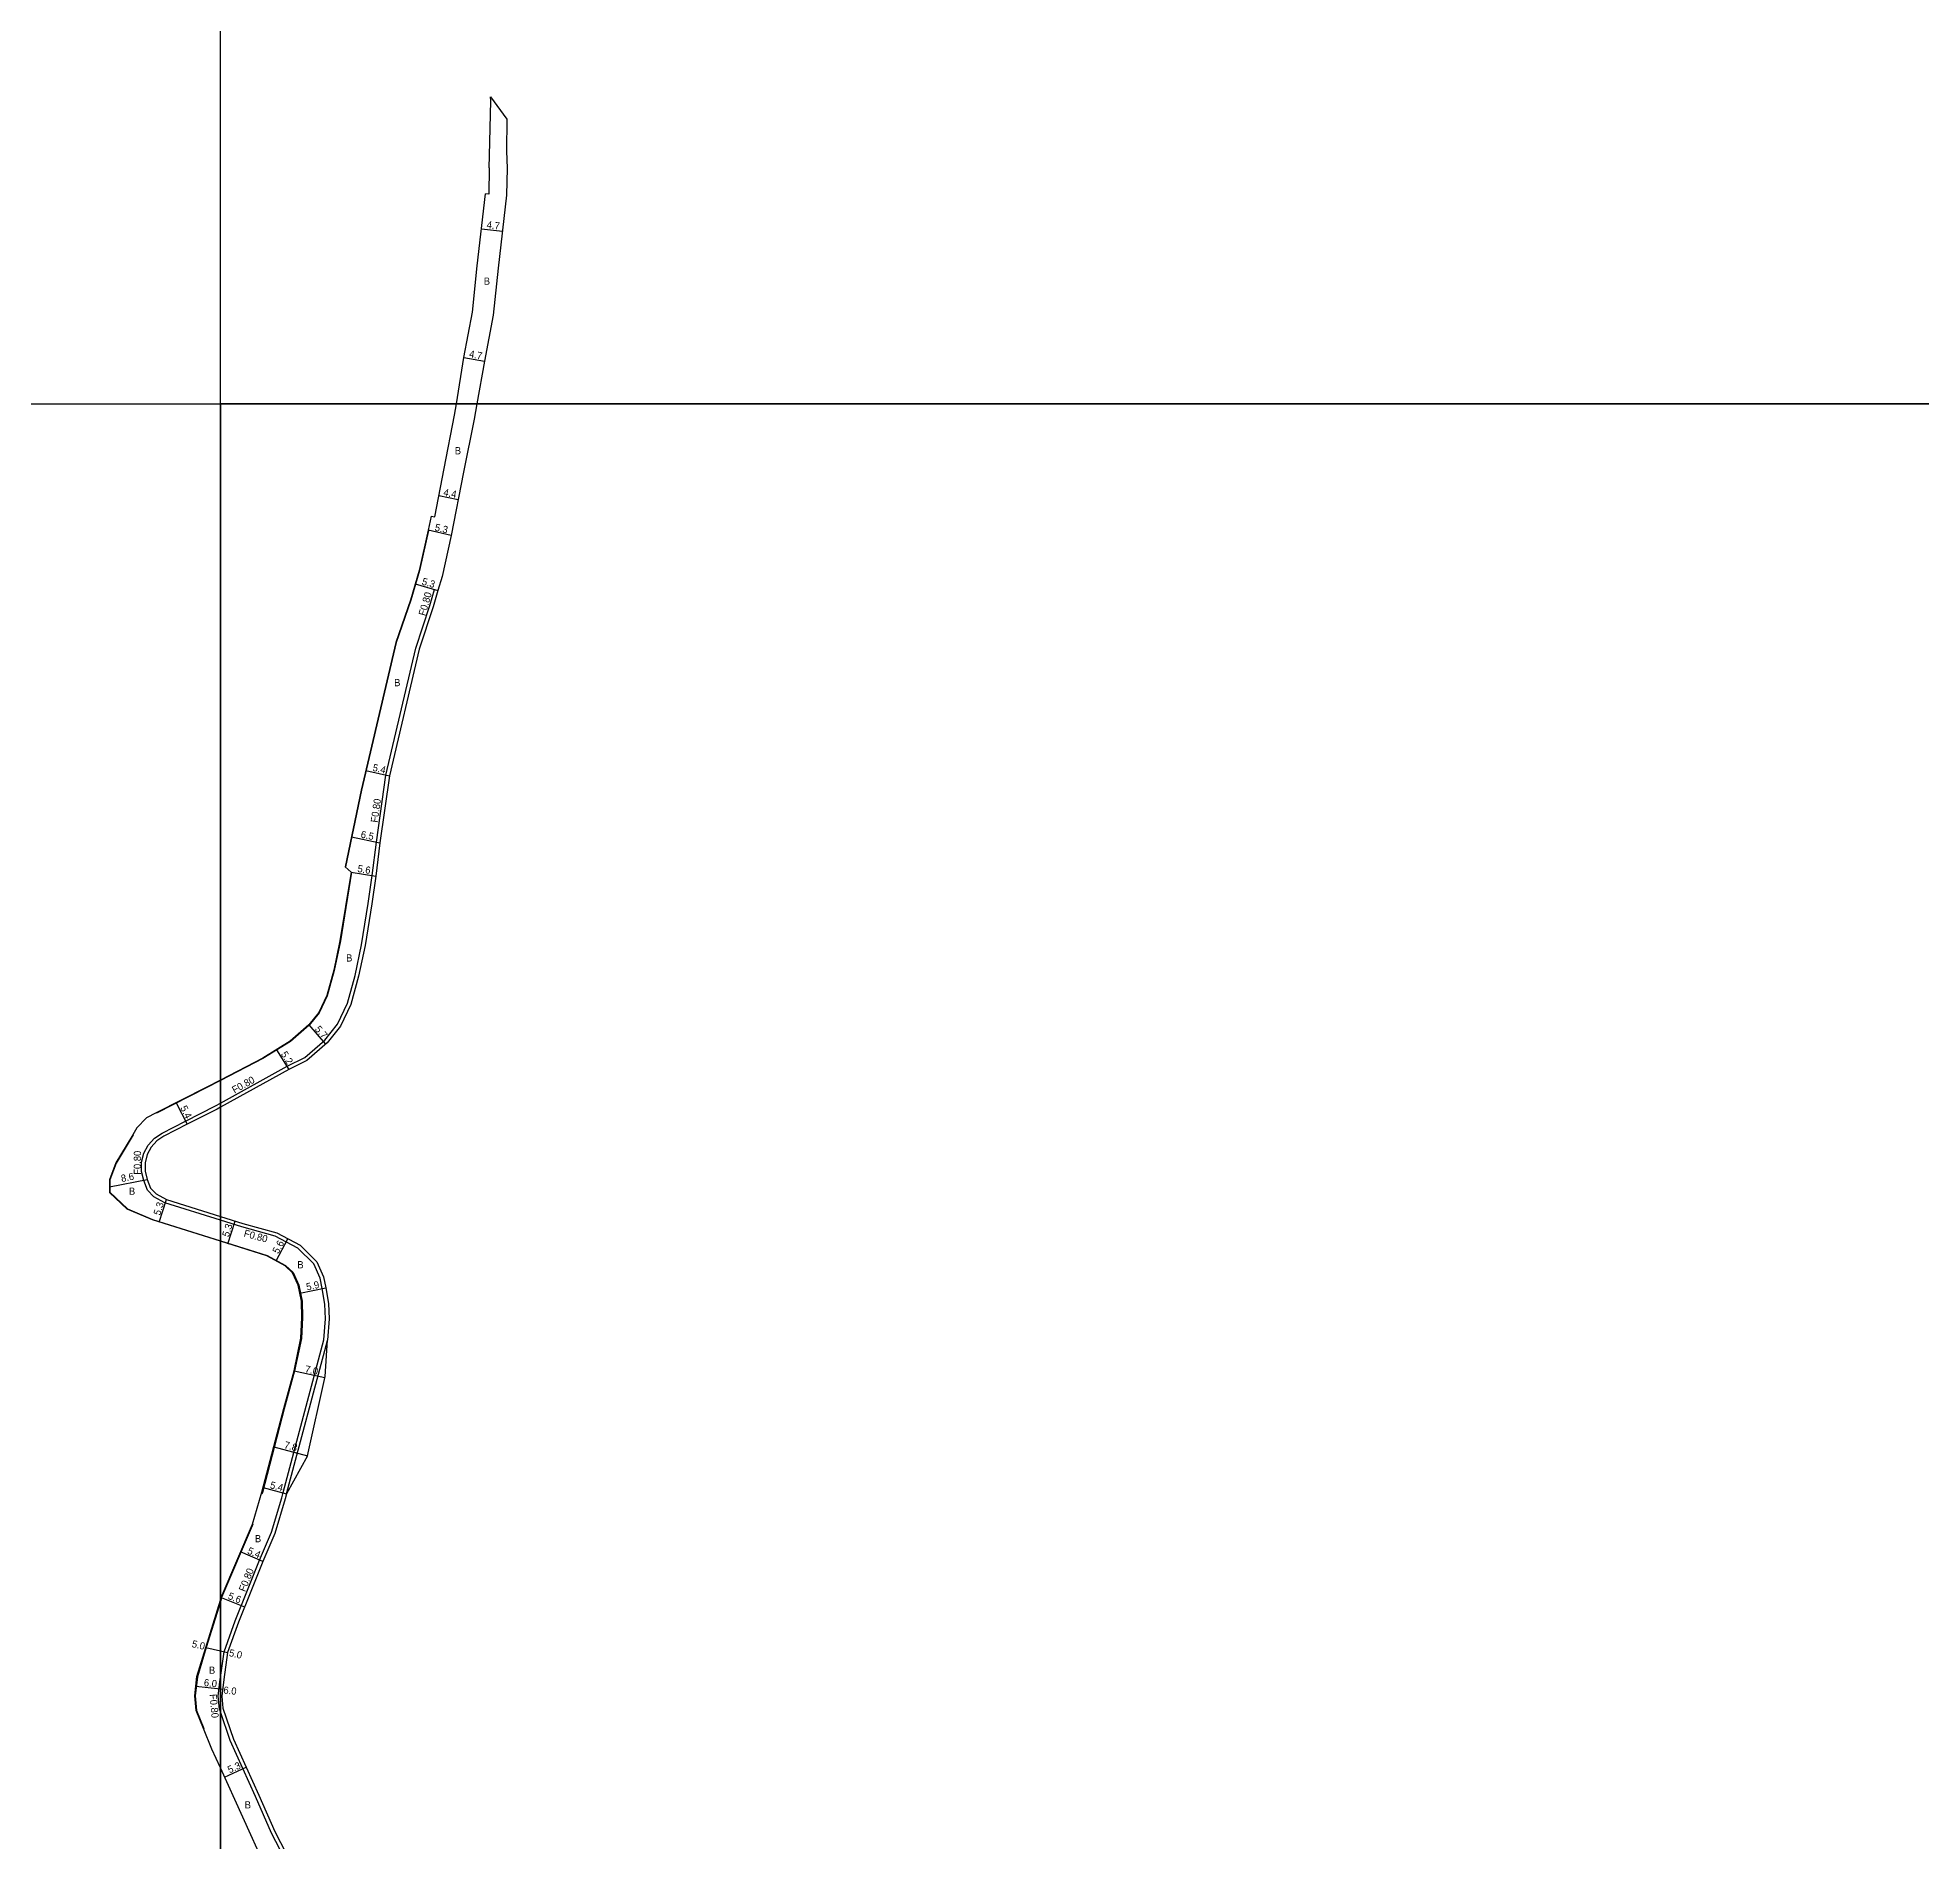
# Model space of a CAD drawing. Header units: metres. Extents: x -8000 to -4000, y -105000 to -102000.
# Drawn here: x -7240.7 to -6820.4, y -102920.8 to -102518.3 of the extents above; entities that cross this region are included whole.
import ezdxf

# ---------------------------------------------------------------- set-up
doc = ezdxf.new("R2010")
doc.units = ezdxf.units.M
doc.header["$LTSCALE"] = 2.5
for name, color, linetype in [('側溝・桝', 7, 'Continuous'), ('図郭', 7, 'Continuous'), ('幅員', 7, 'Continuous'), ('歩道・分離帯・安全施設', 7, 'Continuous'), ('舗装', 7, 'Continuous'), ('道路', 7, 'Continuous')]:
    doc.layers.add(name, color=color, linetype=linetype)
doc.styles.get("Standard").update_dxf_attribs({"font": ''})
doc.styles.get('Standard').set_extended_font_data('@MS PGothic')

msp = doc.modelspace()

# ---------------------------------------------------------------- linework, layer by layer
at = {"layer": '側溝・桝'}
for points in [[(-7200, -102755.98), (-7185.12, -102747.76), (-7181.17, -102745.79), (-7176.73, -102741.94), (-7173.86, -102738.37), (-7171.67, -102733.69), (-7169.95, -102727.5), (-7168.52, -102720.64), (-7167.02, -102711.41), (-7166.12, -102705.23), (-7165.2, -102697.8), (-7163.1, -102682.84), (-7156.43, -102654.51), (-7153.29, -102645.01), (-7152.24, -102641.4), (-7151.47, -102641.63)], [(-7200, -102782.08), (-7212.35, -102778.19), (-7214.81, -102776.84), (-7216.25, -102775.37), (-7217.07, -102773.2), (-7217.56, -102771.24), (-7217.56, -102769.17), (-7217.05, -102767.16), (-7216.08, -102765.33), (-7214.69, -102763.79), (-7213.01, -102762.65), (-7207.77, -102759.99), (-7201.12, -102756.59), (-7200, -102755.98)], [(-7176.94, -102808.78), (-7176.55, -102804.05), (-7176.69, -102800.79), (-7177.26, -102797.29), (-7177.75, -102794.98), (-7179.18, -102791.85), (-7182.71, -102788.33), (-7187.74, -102785.62), (-7195.24, -102783.58), (-7200, -102782.08)], [(-7185.97, -102842.81), (-7176.94, -102808.78)], [(-7185.23, -102843.1), (-7176.14, -102808.91)], [(-7200, -102884.08), (-7199.16, -102878.33), (-7196.73, -102871.47), (-7193.97, -102864.58), (-7191.29, -102857.89), (-7188.61, -102851.68), (-7186.29, -102844.01), (-7185.97, -102842.81)], [(-7200, -102891.78), (-7200.23, -102891.12), (-7200.48, -102888.24), (-7200.05, -102884.44), (-7200, -102884.08)], [(-7184.75, -102926.27), (-7188.57, -102918.81), (-7192.15, -102910.65), (-7197.84, -102898.15), (-7200, -102891.78)]]:
    msp.add_lwpolyline(points, dxfattribs=at)
at = {"layer": '図郭'}
for points in [[(-6400, -102000), (-6400, -102600), (-7200, -102600), (-7200, -102000)], [(-7200, -102600), (-7200, -103200), (-8000, -103200), (-8000, -102600)], [(-6400, -102600), (-6400, -103200), (-7200, -103200), (-7200, -102600)]]:
    msp.add_lwpolyline(points, close=True, dxfattribs=at)
at = {"layer": '幅員'}
for points in [[(-7141.74, -102560.93), (-7137.07, -102561.47)], [(-7145.71, -102589.63), (-7141.09, -102590.51)], [(-7146.94, -102621.39), (-7151.26, -102620.55)], [(-7148.5, -102629.38), (-7153.67, -102628.21)], [(-7156.56, -102640.14), (-7151.47, -102641.63)], [(-7167.57, -102681.75), (-7162.31, -102682.99)], [(-7170.77, -102696.58), (-7164.41, -102697.9)], [(-7170.85, -102704.44), (-7165.32, -102705.34)], [(-7180.27, -102738.53), (-7176.53, -102742.83)], [(-7187.5, -102744.06), (-7184.74, -102748.46)], [(-7209.86, -102755.89), (-7207.41, -102760.7)], [(-7224.74, -102774.64), (-7216.31, -102772.97)], [(-7213.62, -102782.51), (-7212.03, -102777.45)], [(-7198.3, -102787.33), (-7196.71, -102782.27)], [(-7187.58, -102791.16), (-7184.93, -102786.23)], [(-7182.25, -102798.35), (-7176.48, -102797.15)], [(-7183.53, -102815.67), (-7176.7, -102817.17)], [(-7188.09, -102832.67), (-7180.54, -102834.64)], [(-7190.45, -102841.74), (-7185.23, -102843.1)], [(-7190.56, -102858.2), (-7195.49, -102856.09)], [(-7199.8, -102866.23), (-7194.6, -102868.31)], [(-7203.25, -102877.39), (-7200, -102878.15)], [(-7200, -102878.15), (-7198.38, -102878.53)], [(-7205.46, -102886.03), (-7200, -102886.64)], [(-7200, -102886.64), (-7199.5, -102886.69)], [(-7199.08, -102906.28), (-7194.26, -102904.09)]]:
    msp.add_lwpolyline(points, dxfattribs=at)
at = {"layer": '歩道・分離帯・安全施設'}
for points in [[(-7153.57, -102628.23), (-7155.6, -102637.2), (-7157.52, -102643.8), (-7160.76, -102653.26), (-7168.51, -102686.18), (-7172.06, -102703.3)], [(-7170.75, -102704.46), (-7173.24, -102719.77), (-7174.61, -102726.37), (-7176.19, -102732.02), (-7177.96, -102735.81), (-7180.2, -102738.6), (-7184.39, -102742.23), (-7190.5, -102746.05), (-7200, -102750.95)], [(-7200, -102750.95), (-7203.16, -102752.58), (-7214.26, -102758.24)], [(-7219.47, -102763.07), (-7223.24, -102769.33), (-7224.64, -102773.08), (-7224.65, -102775.84), (-7220.73, -102779.57), (-7215.13, -102781.93), (-7200, -102786.69)], [(-7200, -102786.69), (-7189.59, -102789.97), (-7185.48, -102792.18), (-7183.79, -102793.78), (-7182.53, -102796.55), (-7181.78, -102800.12), (-7181.7, -102803.78), (-7181.93, -102808.45), (-7183.44, -102815.69), (-7185.76, -102824.14), (-7190.62, -102842.8), (-7190.74, -102843.2)], [(-7192.74, -102849.9), (-7192.89, -102850.24), (-7199.71, -102866.27), (-7200, -102867.21)], [(-7200, -102867.21), (-7203.15, -102877.42), (-7205.12, -102883.9), (-7205.6, -102888.18), (-7205.32, -102891.45), (-7203.69, -102895.43)]]:
    msp.add_lwpolyline(points, dxfattribs=at)
at = {"layer": '道路'}
for points in [[(-7140.04, -102547.33), (-7140, -102544.61), (-7139.69, -102532.42), (-7139.74, -102531.54)], [(-7139.74, -102531.54), (-7136.09, -102536.53)], [(-7136.09, -102536.53), (-7136.14, -102543.65), (-7136.04, -102547.4)], [(-7136.04, -102547.4), (-7136.15, -102553.47), (-7138.02, -102569.72), (-7139.12, -102580.21), (-7141.09, -102590.49), (-7142.81, -102600)], [(-7140.04, -102547.33), (-7140.15, -102553.2), (-7140.85, -102553.19)], [(-7147.34, -102600), (-7145.71, -102589.63), (-7143.77, -102579.52), (-7142.7, -102569.2), (-7140.85, -102553.19)], [(-7142.81, -102600), (-7143.42, -102603.4), (-7145.75, -102615.27), (-7148.5, -102629.38), (-7150.56, -102638.5), (-7151.47, -102641.63)], [(-7147.74, -102602.55), (-7147.34, -102600)], [(-7152.95, -102625.05), (-7152.17, -102625.21), (-7150.07, -102614.43), (-7147.74, -102602.55)], [(-7152.95, -102625.05), (-7153.67, -102628.21)], [(-7153.67, -102628.21), (-7155.69, -102637.17), (-7157.62, -102643.77), (-7160.85, -102653.23), (-7168.61, -102686.16), (-7172.16, -102703.28)], [(-7151.47, -102641.63), (-7152.53, -102645.25), (-7155.66, -102654.73), (-7162.31, -102682.99), (-7164.41, -102697.9), (-7165.32, -102705.34), (-7166.23, -102711.54), (-7167.73, -102720.79), (-7169.17, -102727.69), (-7170.92, -102733.97), (-7173.18, -102738.8), (-7176.15, -102742.5), (-7180.73, -102746.46), (-7184.74, -102748.46), (-7200, -102756.89)], [(-7170.85, -102704.44), (-7173.34, -102719.75), (-7174.71, -102726.35), (-7176.28, -102731.99), (-7178.05, -102735.76), (-7180.27, -102738.53), (-7184.45, -102742.15), (-7190.55, -102745.97), (-7200, -102750.84)], [(-7172.16, -102703.28), (-7170.85, -102704.44)], [(-7200, -102750.84), (-7203.2, -102752.5), (-7214.31, -102758.15)], [(-7214.31, -102758.15), (-7216.51, -102759.28), (-7218.63, -102761.49), (-7219.55, -102763.02)], [(-7200, -102756.89), (-7200.74, -102757.3), (-7207.41, -102760.7), (-7212.6, -102763.35), (-7214.16, -102764.39), (-7215.42, -102765.79), (-7216.3, -102767.45), (-7216.76, -102769.27), (-7216.76, -102771.14), (-7216.31, -102772.97), (-7215.56, -102774.93), (-7214.33, -102776.2), (-7212.03, -102777.45), (-7200, -102781.24)], [(-7219.55, -102763.02), (-7223.33, -102769.29), (-7224.74, -102773.07), (-7224.75, -102775.89), (-7220.77, -102779.66)], [(-7200, -102786.79), (-7215.16, -102782.02), (-7220.77, -102779.66)], [(-7200, -102781.24), (-7195.01, -102782.81), (-7187.44, -102784.88), (-7182.23, -102787.68), (-7178.51, -102791.39), (-7176.98, -102794.73), (-7176.48, -102797.15), (-7175.89, -102800.7), (-7175.75, -102804.07), (-7176.14, -102808.87)], [(-7192.83, -102849.86), (-7190.72, -102842.78), (-7185.86, -102824.11), (-7183.53, -102815.67), (-7182.03, -102808.43), (-7181.8, -102803.77), (-7181.88, -102800.13), (-7182.62, -102796.58), (-7183.88, -102793.84), (-7185.54, -102792.26), (-7189.63, -102790.06), (-7200, -102786.79)], [(-7180.54, -102834.64), (-7176.65, -102816.94), (-7176.14, -102808.87)], [(-7180.54, -102834.64), (-7185.23, -102843.1), (-7185.52, -102844.23), (-7187.88, -102852), (-7190.56, -102858.2), (-7193.23, -102864.88), (-7195.98, -102871.75), (-7198.38, -102878.53), (-7199.26, -102884.54), (-7199.67, -102888.25), (-7199.44, -102890.95), (-7197.09, -102897.86), (-7191.42, -102910.32), (-7187.84, -102918.46), (-7184.08, -102925.83)], [(-7200, -102866.87), (-7199.8, -102866.23), (-7192.83, -102849.86)], [(-7203.78, -102895.47), (-7205.41, -102891.47), (-7205.7, -102888.18), (-7205.22, -102883.88), (-7203.25, -102877.39), (-7200, -102866.87)], [(-7200, -102904.26), (-7201.92, -102900.05), (-7203.78, -102895.47)], [(-7124.19, -102978.61), (-7125.34, -102976.78), (-7130.38, -102972.1), (-7156.77, -102953.93), (-7182.66, -102935.66), (-7190, -102926.25), (-7200, -102904.26)]]:
    msp.add_lwpolyline(points, dxfattribs=at)

# ---------------------------------------------------------------- texts
at = {"layer": '側溝・桝'}
for rotation, p in [(73.7441, (-7154.31, -102647.4)), (82.0172, (-7164.9, -102693.48)), (28.917, (-7196.85, -102753.86)), (89.8925, (-7217.72, -102771.95)), (344.717, (-7194.89, -102785.69)), (68.207, (-7194.47, -102865.09)), (274.9795, (-7202.41, -102887.84))]:
    msp.add_text('F0.80', height=1.6, rotation=rotation, dxfattribs=at).set_placement(p)
at = {"layer": '幅員'}
for s, rotation, p in [('4.7', 353.4191, (-7140.66, -102560.81)), ('4.7', 349.1663, (-7144.62, -102589.59)), ('4.4', 348.989, (-7150.35, -102620.47)), ('5.3', 347.2507, (-7152.28, -102628.27)), ('5.3', 343.7494, (-7155.18, -102640.29)), ('5.4', 346.7521, (-7166.15, -102681.83)), ('6.5', 348.282, (-7168.79, -102696.74)), ('5.6', 350.7618, (-7169.5, -102704.4)), ('5.7', 310.9165, (-7179.04, -102739.56)), ('5.2', 302.056, (-7186.59, -102745.04)), ('5.4', 297.0025, (-7209, -102757.02)), ('8.6', 11.2333, (-7222, -102773.59)), ('5.3', 72.5262, (-7213.45, -102781.13)), ('5.3', 72.5262, (-7198.13, -102785.95)), ('5.6', 61.7352, (-7187.08, -102789.7)), ('5.9', 11.7934, (-7180.67, -102797.77)), ('7.0', 348, (-7181.23, -102816.01)), ('7.8', 345.4039, (-7185.88, -102832.91)), ('5.4', 345.3989, (-7189.04, -102841.85)), ('5.4', 336.8991, (-7194.12, -102856.4)), ('5.6', 338.1592, (-7198.44, -102866.51)), ('5.0', 346.9154, (-7206.47, -102877.28)), ('5.0', 346.9154, (-7198.19, -102879.28)), ('6.0', 353.6467, (-7203.74, -102885.97)), ('6.0', 353.6467, (-7199.38, -102887.64)), ('5.3', 24.4553, (-7197.94, -102905.49))]:
    msp.add_text(s, height=1.6, rotation=rotation, dxfattribs=at).set_placement(p)
at = {"layer": '舗装'}
for p in [(-7141.24, -102573.42), (-7147.7, -102611.25), (-7161.24, -102662.98), (-7171.95, -102724.39), (-7220.4, -102776.42), (-7182.83, -102792.81), (-7192.3, -102853.92), (-7202.55, -102883.26), (-7194.57, -102913.3)]:
    msp.add_text('B', height=1.6, dxfattribs=at).set_placement(p)

doc.saveas('drawing.dxf')
